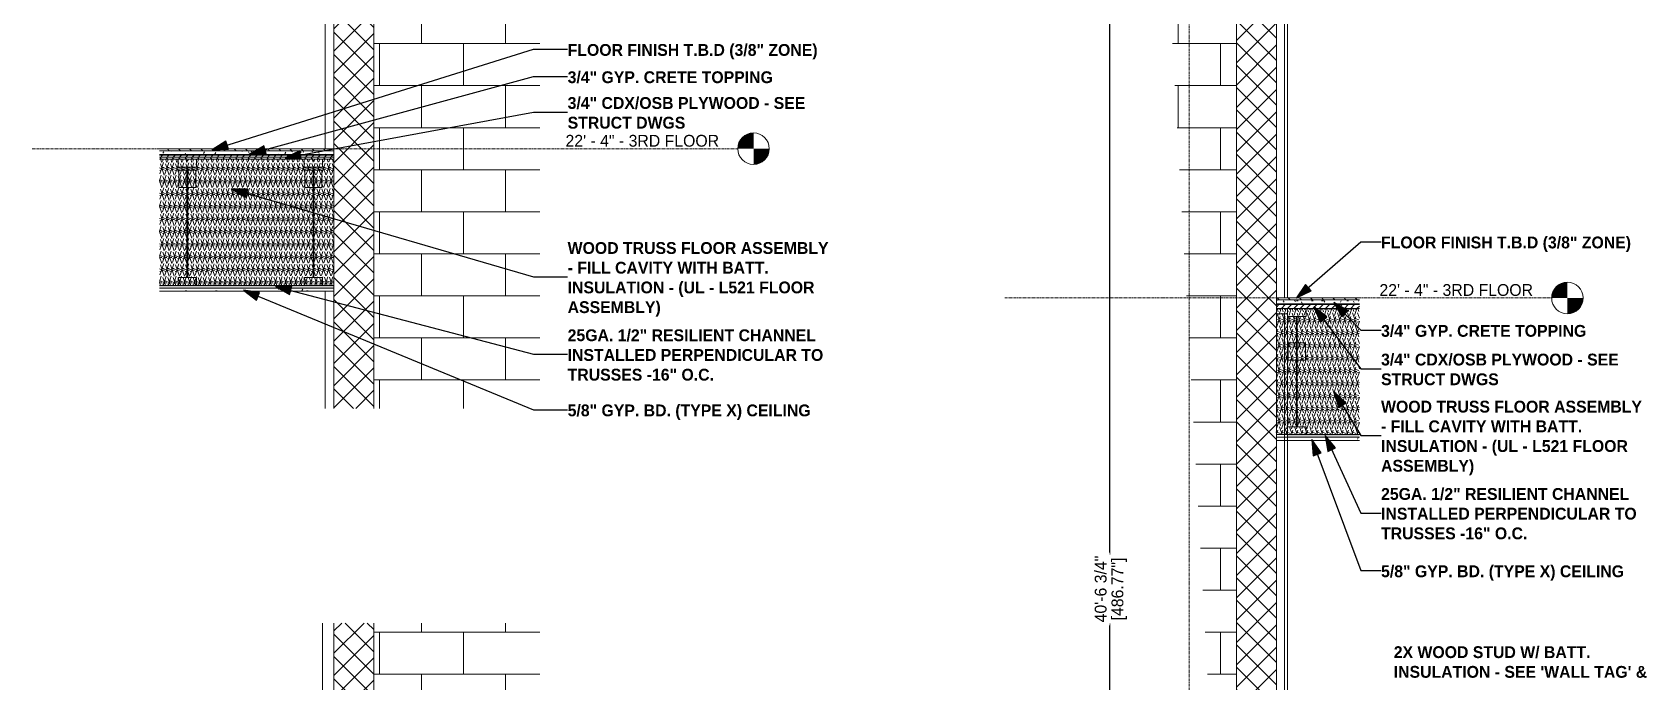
# Model space of a CAD drawing. Header units: inches. Extents: x 11710 to 12205, y -186 to 492.
# Drawn here: x 11897.9 to 12205.1, y 166.6 to 290.2 of the extents above; entities that cross this region are included whole.
import ezdxf

# ---------------------------------------------------------------- set-up
doc = ezdxf.new("R2010")
doc.units = ezdxf.units.IN
doc.header["$MEASUREMENT"] = 0
doc.linetypes.add('Grid Line 1_2_', pattern=[0.875, 0.5, -0.125, 0.125, -0.125])
for name, color, linetype, lineweight in [('0-3', 55, 'Continuous', 9), ('0-4', 50, 'Continuous', 5), ('A-ANNO-DIMS-1', 211, 'Continuous', 30), ('A-DOOR-1', 55, 'Continuous', 9), ('A-FLOR-2', 8, 'Continuous', 5), ('A-FLOR-3', 192, 'Continuous', 9), ('A-FLOR-4', 251, 'Continuous', 5), ('A-FLOR-LEVL', 51, 'Continuous', 9), ('A-FLOR-LEVL-1', 51, 'Grid Line 1_2_', 9), ('A-FLOR-MCUT-1', 51, 'Continuous', 9), ('A-FLOR-PATT-1', 252, 'Continuous', 9), ('A-WALL-1', 7, 'Continuous', 9), ('A-WALL-2', 250, 'Continuous', 18), ('A-WALL-PATT-1', 252, 'Continuous', 9), ('A-WALL-PATT-2', 55, 'Continuous', 9), ('G-ANNO-TEXT', 231, 'Continuous', 30), ('G-ANNO-TEXT-1', 231, 'Continuous', 9), ('I-WALL-2', 55, 'Continuous', 9), ('S-BEAM-2', 7, 'Continuous', 9), ('S-BEAM-3', 55, 'Continuous', 9), ('S-GRID-1', 1, 'Grid Line 1_2_', 9)]:
    doc.layers.add(name, color=color, linetype=linetype, lineweight=lineweight)
doc.styles.add('Century Gothic', font='ufonts.com_century-gothic.ttf', dxfattribs={"height": 2.25})
doc.styles.add('Century Gothic_B', font='GOTHICB.TTF', dxfattribs={"height": 2.25})
doc.dimstyles.new('OD__1_16__Tol__', dxfattribs={"dimscale": 12, "dimtxt": 2.349379, "dimasz": 0.25, "dimexe": 0.1875, "dimexo": 0.125, "dimgap": 0.03125, "dimtad": 1, "dimdec": 4, "dimrnd": 0.0625, "dimzin": 3, "dimdsep": 46, "dimlunit": 4, "dimtxsty": 'Century Gothic', "dimblk1": 'OBLIQUE', "dimblk2": 'OBLIQUE', "dimsah": 1, "dimcen": 0.09, "dimdle": 0.1875, "dimazin": 0, "dimtfac": 1, "dimtdec": 4, "dimtix": 1, "dimtmove": 0, "dimatfit": 3, "dimfxl": 1, "dimtvp": 1, "dimtfill": 1, "dimfrac": 2, "dimtolj": 1, "dimtzin": 0, "dimlwd": 30, "dimlwe": 30, "dimarcsym": 2})
pattern_1 = [(0, (11436.002, -152), (0, 8), []), (90, (11436.002, -152), (-8, 8), [8, -8])]
pattern_2 = [(45, (11023.755, 72), (-2.12132, 2.12132), []), (135, (11023.755, 72), (-2.12132, -2.12132), [])]

# ---------------------------------------------------------------- blocks, each defined once
blk = doc.blocks.new('HOLLOW METAL - STAIR DOOR 3-0 x 7-0-2638728-WALL SECTION - ELEVATOR - WEST WALL')
at = {"layer": 'A-DOOR-1'}
for p, q in [((11430.06, 163.66), (11429.57, 163.66)), ((11429.57, 162.87), (11430.06, 162.87))]:
    blk.add_line(p, q, dxfattribs=at)
at = {"layer": 'A-DOOR-1', "flags": 128}
for points in [[(11428.58, 163.27), (11428.58, 163.28), (11428.59, 163.3), (11428.59, 163.31), (11428.59, 163.33), (11428.59, 163.34), (11428.6, 163.36), (11428.6, 163.38), (11428.6, 163.39), (11428.61, 163.41), (11428.62, 163.42), (11428.62, 163.43), (11428.63, 163.45), (11428.64, 163.46), (11428.64, 163.48), (11428.65, 163.49), (11428.66, 163.5), (11428.67, 163.51), (11428.68, 163.53), (11428.69, 163.54), (11428.7, 163.55), (11428.72, 163.56), (11428.73, 163.57), (11428.74, 163.58), (11428.75, 163.59), (11428.77, 163.6), (11428.78, 163.61), (11428.79, 163.61), (11428.81, 163.62), (11428.82, 163.63), (11428.84, 163.63), (11428.85, 163.64), (11428.86, 163.64), (11428.88, 163.65), (11428.9, 163.65), (11428.91, 163.65), (11428.93, 163.66), (11428.94, 163.66), (11428.96, 163.66), (11428.97, 163.66)], [(11428.98, 162.87), (11428.96, 162.87), (11428.95, 162.87), (11428.93, 162.88), (11428.92, 162.88), (11428.9, 162.88), (11428.88, 162.88), (11428.87, 162.89), (11428.85, 162.89), (11428.84, 162.9), (11428.82, 162.9), (11428.81, 162.91), (11428.8, 162.92), (11428.78, 162.92), (11428.77, 162.93), (11428.76, 162.94), (11428.74, 162.95), (11428.73, 162.96), (11428.72, 162.97), (11428.71, 162.98), (11428.7, 162.99), (11428.68, 163), (11428.67, 163.02), (11428.66, 163.03), (11428.66, 163.04), (11428.65, 163.05), (11428.64, 163.07), (11428.63, 163.08), (11428.62, 163.1), (11428.62, 163.11), (11428.61, 163.12), (11428.61, 163.14), (11428.6, 163.15), (11428.6, 163.17), (11428.59, 163.18), (11428.59, 163.2), (11428.59, 163.22), (11428.59, 163.23), (11428.58, 163.25), (11428.58, 163.26)], [(11428.99, 163.66), (11428.99, 163.66), (11428.99, 163.66), (11429, 163.66), (11429.01, 163.66), (11429.02, 163.66), (11429.02, 163.66), (11429.03, 163.66), (11429.04, 163.66), (11429.06, 163.66), (11429.07, 163.66), (11429.08, 163.66), (11429.09, 163.66), (11429.11, 163.66), (11429.12, 163.66), (11429.14, 163.66), (11429.16, 163.66), (11429.17, 163.66), (11429.19, 163.66), (11429.21, 163.66), (11429.23, 163.66), (11429.25, 163.66), (11429.27, 163.66), (11429.29, 163.66), (11429.31, 163.66), (11429.33, 163.66), (11429.35, 163.66), (11429.38, 163.66), (11429.4, 163.66), (11429.42, 163.66), (11429.44, 163.66), (11429.47, 163.66), (11429.49, 163.66), (11429.51, 163.66), (11429.54, 163.66), (11429.56, 163.66), (11429.57, 163.66)], [(11429.57, 162.87), (11429.54, 162.87), (11429.52, 162.87), (11429.5, 162.87), (11429.47, 162.87), (11429.45, 162.87), (11429.43, 162.87), (11429.41, 162.87), (11429.38, 162.87), (11429.36, 162.87), (11429.34, 162.87), (11429.32, 162.87), (11429.3, 162.87), (11429.27, 162.87), (11429.25, 162.87), (11429.23, 162.87), (11429.22, 162.87), (11429.2, 162.87), (11429.18, 162.87), (11429.16, 162.87), (11429.14, 162.87), (11429.13, 162.87), (11429.11, 162.87), (11429.1, 162.87), (11429.08, 162.87), (11429.07, 162.87), (11429.06, 162.87), (11429.05, 162.87), (11429.04, 162.87), (11429.03, 162.87), (11429.02, 162.87), (11429.01, 162.87), (11429, 162.87), (11429, 162.87), (11428.99, 162.87), (11428.99, 162.87)]]:
    blk.add_lwpolyline(points, dxfattribs=at)
at = {"layer": 'A-DOOR-1'}
for start, end in [(0, 180), (180, 360)]:
    blk.add_arc((11428.98, 163.27), 0.394, start, end, dxfattribs=at)
blk = doc.blocks.new('CTR - 1st Phase -Stairs _ Elevators_rvt-2-WALL SECTION - ELEVATOR - WEST WALL')
at = {"layer": 'I-WALL-2'}
for p, q in [((11430.56, 268), (11430.56, 372.87)), ((11430.56, 218.59), (11430.56, 240.88)), ((11430.06, 123.64), (11430.06, 177.76))]:
    blk.add_line(p, q, dxfattribs=at)
at = {"layer": '0-3'}
blk.add_blockref('HOLLOW METAL - STAIR DOOR 3-0 x 7-0-2638728-WALL SECTION - ELEVATOR - WEST WALL', (0, 0), dxfattribs=at)
blk = doc.blocks.new('TRUSS - 24_-2435410-WALL SECTION - ELEVATOR - WEST WALL')
at = {"layer": 'S-BEAM-2'}
for p, q in [((11426.56, 266), (11426.56, 264.5)), ((11430.06, 266), (11426.56, 266)), ((11426.56, 264.5), (11430.06, 264.5)), ((11430.06, 264.5), (11430.06, 266)), ((11429.94, 263.9), (11426.69, 263.9)), ((11426.69, 263.9), (11426.69, 260.64)), ((11429.94, 260.64), (11429.94, 263.9)), ((11426.69, 260.64), (11429.94, 260.64)), ((11426.56, 243.5), (11426.56, 242)), ((11430.06, 243.5), (11426.56, 243.5)), ((11430.06, 242), (11430.06, 243.5)), ((11426.56, 242), (11430.06, 242))]:
    blk.add_line(p, q, dxfattribs=at)
at = {"layer": 'S-BEAM-3'}
for p, q in [((11428.38, 265.75), (11428.25, 265.75)), ((11428.25, 264.5), (11428.25, 243.5)), ((11428.38, 243.5), (11428.38, 264.5))]:
    blk.add_line(p, q, dxfattribs=at)
blk = doc.blocks.new('CTR - 1st Phase - Structure_rvt-2-WALL SECTION - ELEVATOR - WEST WALL')
at = {"layer": 'A-WALL-PATT-1'}
h = blk.add_hatch(dxfattribs=at)
h.set_pattern_fill('FP_12', color=256, style=0, pattern_type=2)
h.set_pattern_definition(pattern_2)
h.paths.add_polyline_path([(11436.84, 218.59), (11439.81, 218.59), (11439.81, 456), (11432.19, 456), (11432.19, 218.59), (11435.2, 218.59)], flags=0)
h = blk.add_hatch(dxfattribs=at)
h.set_pattern_fill('FP_12', color=256, style=0, pattern_type=2)
h.set_pattern_definition(pattern_2)
h.paths.add_polyline_path([(11439.81, -28.73), (11439.81, 177.76), (11432.19, 177.76), (11432.19, -28.73)], flags=0)
at = {"layer": 'A-WALL-PATT-2'}
h = blk.add_hatch(dxfattribs=at)
h.set_pattern_fill('FP_11', color=256, style=0, pattern_type=2)
h.set_pattern_definition(pattern_1)
h.paths.add_polyline_path([(11471.4, 218.59), (11471.4, 432), (11461.75, 432), (11461.75, 448), (11471.4, 448), (11471.4, 456), (11439.81, 456), (11439.81, 218.59), (11461.75, 218.59)], flags=0)
h = blk.add_hatch(dxfattribs=at)
h.set_pattern_fill('FP_11', color=256, style=0, pattern_type=2)
h.set_pattern_definition(pattern_1)
h.paths.add_polyline_path([(11471.4, -28.73), (11471.4, 177.76), (11439.81, 177.76), (11439.81, -28.73), (11440.19, -28.73)], flags=0)
at = {"layer": 'A-WALL-1'}
for p, q in [((11432.19, 456), (11432.19, 218.59)), ((11439.81, 218.59), (11439.81, 456)), ((11432.19, 177.76), (11432.19, -28.73)), ((11439.81, -28.73), (11439.81, 177.76))]:
    blk.add_line(p, q, dxfattribs=at)
at = {"layer": '0-3'}
for p in [(-24, 0), (0, 0)]:
    blk.add_blockref('TRUSS - 24_-2435410-WALL SECTION - ELEVATOR - WEST WALL', p, dxfattribs=at)
blk = doc.blocks.new('CTR - 1st Phase - Common Walls_rvt-3-WALL SECTION - ELEVATOR - EAST WALL')
at = {"layer": 'A-WALL-1'}
for p, q in [((11553.94, 368.61), (11551.81, 368.61)), ((11551.81, 368.61), (11551.81, 239.61)), ((11553.94, 239.61), (11553.94, 368.61)), ((11551.81, 239.61), (11553.94, 239.61)), ((11553.94, 236.61), (11551.81, 236.61)), ((11551.81, 236.61), (11551.81, 107.61)), ((11553.94, 107.61), (11553.94, 236.61)), ((11551.81, 107.61), (11553.94, 107.61))]:
    blk.add_line(p, q, dxfattribs=at)
at = {"layer": 'A-WALL-2'}
for p, q in [((11553.31, 239.61), (11553.31, 368.61)), ((11553.31, 107.61), (11553.31, 236.61))]:
    blk.add_line(p, q, dxfattribs=at)
blk = doc.blocks.new('TRUSS - 24_-2435598-WALL SECTION - ELEVATOR - EAST WALL')
at = {"layer": 'S-BEAM-2'}
for p, q in [((11557.44, 237.61), (11553.94, 237.61)), ((11553.94, 237.61), (11553.94, 236.11)), ((11557.44, 236.11), (11557.44, 237.61)), ((11553.94, 236.11), (11557.44, 236.11)), ((11557.31, 231.05), (11554.06, 231.05)), ((11554.06, 231.05), (11554.06, 227.8)), ((11557.31, 227.8), (11557.31, 231.05)), ((11554.06, 227.8), (11557.31, 227.8)), ((11557.44, 215.11), (11553.94, 215.11)), ((11553.94, 215.11), (11553.94, 213.61)), ((11557.44, 213.61), (11557.44, 215.11)), ((11553.94, 213.61), (11557.44, 213.61))]:
    blk.add_line(p, q, dxfattribs=at)
at = {"layer": 'S-BEAM-3'}
for p, q in [((11555.63, 237.36), (11555.75, 237.36)), ((11555.63, 215.11), (11555.63, 236.11)), ((11555.75, 236.11), (11555.75, 215.11))]:
    blk.add_line(p, q, dxfattribs=at)
blk = doc.blocks.new('CTR - 1st Phase - Structure_rvt-3-WALL SECTION - ELEVATOR - EAST WALL')
at = {"layer": 'A-WALL-PATT-1'}
h = blk.add_hatch(dxfattribs=at)
h.set_pattern_fill('FP_12', color=256, style=0, pattern_type=2)
h.set_pattern_definition(pattern_2)
h.paths.add_polyline_path([(11544.19, 91.61), (11551.81, 91.61), (11551.81, 427.61), (11544.19, 427.61), (11544.19, 91.61)], flags=0)
at = {"layer": 'A-WALL-PATT-2'}
h = blk.add_hatch(dxfattribs=at)
h.set_pattern_fill('FP_11', color=256, style=0, pattern_type=2)
h.set_pattern_definition(pattern_1)
edge = h.paths.add_edge_path(flags=0)
edge.add_line((11544.19, 69.18), (11544.19, 427.61))
edge.add_line((11544.19, 427.61), (11524.29, 427.61))
at = {"layer": 'A-WALL-1'}
for p, q in [((11544.19, 427.61), (11544.19, 91.61)), ((11551.81, 91.61), (11551.81, 427.61))]:
    blk.add_line(p, q, dxfattribs=at)
at = {"layer": '0-3'}
blk.add_blockref('TRUSS - 24_-2435598-WALL SECTION - ELEVATOR - EAST WALL', (0, 0), dxfattribs=at)
blk = doc.blocks.new('Level - Level Head - Circle-V2-WALL SECTION - ELEVATOR - WEST WALL')
at = {"layer": 'A-FLOR-LEVL'}
h = blk.add_hatch(color=256, dxfattribs=at)
edge = h.paths.add_edge_path(flags=0)
edge.add_line((11512.05, 268), (11509.05, 268))
edge.add_arc((11512.05, 268), 3, 90, 180, ccw=False)
edge.add_line((11512.05, 271), (11512.05, 268))
h = blk.add_hatch(color=256, dxfattribs=at)
edge = h.paths.add_edge_path(flags=0)
edge.add_line((11512.05, 265), (11512.05, 268))
edge.add_line((11512.05, 268), (11515.05, 268))
edge.add_arc((11512.05, 268), 3, -90, 0, ccw=False)
blk.add_circle((11512.05, 268), 3, dxfattribs=at)
blk = doc.blocks.new('Level - Level Head - Circle-50818-WALL SECTION - ELEVATOR - EAST WALL')
at = {"layer": 'A-FLOR-LEVL'}
h = blk.add_hatch(color=256, dxfattribs=at)
edge = h.paths.add_edge_path(flags=0)
edge.add_line((11607.18, 107.61), (11604.18, 107.61))
edge.add_arc((11607.18, 107.61), 3, 90, 180, ccw=False)
edge.add_line((11607.18, 110.61), (11607.18, 107.61))
h = blk.add_hatch(color=256, dxfattribs=at)
edge = h.paths.add_edge_path(flags=0)
edge.add_line((11607.18, 104.61), (11607.18, 107.61))
edge.add_line((11607.18, 107.61), (11610.18, 107.61))
edge.add_arc((11607.18, 107.61), 3, 270, 360, ccw=False)
blk.add_circle((11607.18, 107.61), 3, dxfattribs=at)
blk = doc.blocks.new('_Oblique')
at = {"color": 0, "linetype": 'ByBlock', "lineweight": -2}
blk.add_line((-0.5, -0.5), (0.5, 0.5), dxfattribs=at)
blk = doc.blocks.new('DIMBLOCK9-WALL SECTION - ELEVATOR - EAST WALL')
at = {"layer": 'A-ANNO-DIMS-1', "color": 0, "lineweight": 30, "transparency": 16777216}
for p, q in [((12125.57, 427.61), (12100.68, 427.61)), ((12102.93, 429.86), (12102.93, -61.41)), ((12103.55, -59.16), (12100.68, -59.16))]:
    blk.add_line(p, q, dxfattribs=at)
at = {"layer": 'Defpoints', "color": 0, "transparency": 16777216}
for p in [(12127.07, 427.61), (12102.93, -59.16), (12105.05, -59.16)]:
    blk.add_point(p, dxfattribs=at)
at = {"layer": 'A-ANNO-DIMS-1', "color": 0, "lineweight": 30, "transparency": 16777216, "xscale": 3, "yscale": 3, "zscale": 3}
for p, rotation in [((12102.93, 427.61), 90), ((12102.93, -59.16), 270)]:
    blk.add_blockref('_Oblique', p, dxfattribs=dict(at, rotation=rotation))
at = {"layer": 'A-ANNO-DIMS-1', "color": 0, "transparency": 16777216, "insert": (12101.25, 184.23), "char_height": 2.25, "attachment_point": 5, "rotation": 90, "style": 'Century Gothic', "bg_fill": 3, "box_fill_scale": 1.25, "bg_fill_color": 256, "bg_fill_true_color": 13158600, "bg_fill_transparency": 0}
blk.add_mtext('\\A1;40\'-6 3/4"', dxfattribs=at)
at = {"layer": 'A-ANNO-DIMS-1', "color": 0, "transparency": 16777216, "insert": (12104.76, 184.23), "char_height": 2.25, "attachment_point": 5, "rotation": 90, "style": 'Century Gothic', "bg_fill": 3, "box_fill_scale": 1.25, "bg_fill_color": 256, "bg_fill_true_color": 13158600, "bg_fill_transparency": 0}
blk.add_mtext('\\A1;[486.77"]', dxfattribs=at)

msp = doc.modelspace()

# ---------------------------------------------------------------- hatches: boundary and pattern name
at = {"layer": 'A-FLOR-2'}
for points in [[(11953.68991, 266.74999), (11955.31473, 266.74999), (11955.31473, 266.87501), (11922.12576, 266.87501), (11922.12576, 266.74999)], [(12136.192, 238.36102), (12150.47403, 238.36102), (12150.47403, 238.48604), (12134.692, 238.48603), (12134.692, 238.36102)]]:
    msp.add_hatch(color=256, dxfattribs=at).paths.add_polyline_path(points, flags=0)
at = {"layer": 'A-FLOR-4'}
for points in [[(11922.12576, 241.5), (11955.31473, 241.5), (11955.31473, 241.99999), (11922.12576, 241.99999), (11922.12576, 241.51144)], [(12136.817, 213.11103), (12150.47403, 213.11103), (12150.47403, 213.61102), (12136.817, 213.61102), (12136.817, 213.11291)]]:
    msp.add_hatch(color=256, dxfattribs=at).paths.add_polyline_path(points, flags=0)
at = {"layer": 'A-FLOR-PATT-1'}
h = msp.add_hatch(dxfattribs=at)
h.set_pattern_fill('FP_2', color=256, style=0, pattern_type=2)
h.set_pattern_definition([(135, (11546.8805, 72), (-1.06066, -1.06066), [])])
h.paths.add_polyline_path([(11955.31473, 267.62501), (11955.31473, 268.00001), (11922.12576, 268.00001), (11922.12576, 267.62501), (11953.69021, 267.62501)], flags=0)
h = msp.add_hatch(dxfattribs=at)
h.set_pattern_fill('FP_3', color=256, style=0, pattern_type=2)
h.set_pattern_definition([(0, (11546.8805, 72), (3.84, 0.96), [0.317, -2.563, 0.317, -2.563, -15.36]), (0, (11546.8805, 72), (3.84, 0.96), [-5.76, 0.317, -5.443, 0.317, -2.563, -6.72]), (0, (11546.8805, 72), (3.84, 0.96), [-14.4, 0.317, -1.603, 0.317, -4.483]), (120, (11548.3205, 72.48), (-2.7513844, 2.8455376), [0.317, -2.563, 0.317, -2.563, -15.36]), (120, (11548.3205, 72.48), (-2.7513844, 2.8455376), [-5.76, 0.317, -5.443, 0.317, -2.563, -6.72]), (120, (11548.3205, 72.48), (-2.7513844, 2.8455376), [-14.4, 0.317, -1.603, 0.317, -4.483]), (240, (11548.8005, 74.4), (-1.0886156, -3.8055376), [0.317, -2.563, 0.317, -2.563, -15.36]), (240, (11548.8005, 74.4), (-1.0886156, -3.8055376), [-5.76, 0.317, -5.443, 0.317, -2.563, -6.72]), (240, (11548.8005, 74.4), (-1.0886156, -3.8055376), [-14.4, 0.317, -1.603, 0.317, -4.483])])
h.paths.add_polyline_path([(11955.31473, 266.87501), (11955.31473, 267.62501), (11922.12576, 267.62501), (11922.12576, 266.87501), (11953.69021, 266.87501)], flags=0)
h = msp.add_hatch(dxfattribs=at)
h.set_pattern_fill('FP_4', color=256, style=0, pattern_type=2)
h.set_pattern_definition([(0, (11546.8805, 72), (0, 1.2), []), (315, (11546.8805, 72), (1.1992531, 0), [1.696, -1.696]), (45, (11546.8805, 72), (1.1992531, 0), [1.696, -1.696])])
h.paths.add_polyline_path([(11955.31473, 265.99999), (11955.31473, 266.74999), (11922.12576, 266.74999), (11922.12576, 265.99999), (11953.69021, 265.99999)], flags=0)
h = msp.add_hatch(dxfattribs=at)
h.set_pattern_fill('FP_1', color=256, style=0, pattern_type=2)
h.set_pattern_definition([(161.57, (11547.00052, 72.12), (-0.9603837, -0.00039918), [0, -6.83, 0.758, 0]), (18.43, (11546.76052, 72.12), (-0.9603837, 0.00039918), [0, -6.83, 0.758, 0]), (108.43, (11547.00052, 72.12), (0.47951018, -2.4005264), [2.276, -5.312]), (71.57, (11546.76052, 72.12), (0.47951018, 2.4005264), [2.276, -5.312])])
h.paths.add_polyline_path([(11955.31473, 241.99999), (11955.31473, 265.99999), (11922.12576, 265.99999), (11922.12576, 241.99999), (11953.69021, 241.99999)], flags=0)
h = msp.add_hatch(dxfattribs=at)
h.set_pattern_fill('FP_8', color=256, style=0, pattern_type=2)
h.set_pattern_definition([(0, (11546.8805, 72), (7.68, 1.92), [0.317, -5.443, 0.317, -5.443, -30.72]), (0, (11546.8805, 72), (7.68, 1.92), [-11.52, 0.317, -11.203, 0.317, -5.443, -13.44]), (0, (11546.8805, 72), (7.68, 1.92), [-28.8, 0.317, -3.523, 0.317, -9.283]), (120, (11549.7605, 72.96), (-5.502769, 5.691075), [0.317, -5.443, 0.317, -5.443, -30.72]), (120, (11549.7605, 72.96), (-5.502769, 5.691075), [-11.52, 0.317, -11.203, 0.317, -5.443, -13.44]), (120, (11549.7605, 72.96), (-5.502769, 5.691075), [-28.8, 0.317, -3.523, 0.317, -9.283]), (240, (11550.7205, 76.8), (-2.177231, -7.611075), [0.317, -5.443, 0.317, -5.443, -30.72]), (240, (11550.7205, 76.8), (-2.177231, -7.611075), [-11.52, 0.317, -11.203, 0.317, -5.443, -13.44]), (240, (11550.7205, 76.8), (-2.177231, -7.611075), [-28.8, 0.317, -3.523, 0.317, -9.283])])
h.paths.add_polyline_path([(11922.12576, 240.87499), (11955.31473, 240.87499), (11955.31473, 241.5), (11922.12576, 241.5), (11922.12576, 240.8893)], flags=0)
h = msp.add_hatch(dxfattribs=at)
h.set_pattern_fill('FP_2', color=256, style=0, pattern_type=2)
h.set_pattern_definition([(135, (11606.6326, 72), (-1.06066, -1.06066), [])])
h.paths.add_polyline_path([(12134.692, 239.23604), (12150.47403, 239.24652), (12150.47403, 239.61104), (12134.692, 239.61103)], flags=0)
h = msp.add_hatch(dxfattribs=at)
h.set_pattern_fill('FP_3', color=256, style=0, pattern_type=2)
h.set_pattern_definition([(0, (11606.6326, 72), (3.84, 0.96), [0.317, -2.563, 0.317, -2.563, -15.36]), (0, (11606.6326, 72), (3.84, 0.96), [-5.76, 0.317, -5.443, 0.317, -2.563, -6.72]), (0, (11606.6326, 72), (3.84, 0.96), [-14.4, 0.317, -1.603, 0.317, -4.483]), (120, (11608.0726, 72.48), (-2.7513844, 2.8455376), [0.317, -2.563, 0.317, -2.563, -15.36]), (120, (11608.0726, 72.48), (-2.7513844, 2.8455376), [-5.76, 0.317, -5.443, 0.317, -2.563, -6.72]), (120, (11608.0726, 72.48), (-2.7513844, 2.8455376), [-14.4, 0.317, -1.603, 0.317, -4.483]), (240, (11608.5526, 74.4), (-1.0886156, -3.8055376), [0.317, -2.563, 0.317, -2.563, -15.36]), (240, (11608.5526, 74.4), (-1.0886156, -3.8055376), [-5.76, 0.317, -5.443, 0.317, -2.563, -6.72]), (240, (11608.5526, 74.4), (-1.0886156, -3.8055376), [-14.4, 0.317, -1.603, 0.317, -4.483])])
h.paths.add_polyline_path([(12134.692, 238.48604), (12150.47403, 238.48604), (12150.47403, 239.23604), (12134.692, 239.23603)], flags=0)
h = msp.add_hatch(dxfattribs=at)
h.set_pattern_fill('FP_4', color=256, style=0, pattern_type=2)
h.set_pattern_definition([(0, (11606.6326, 72), (0, 1.2), []), (315, (11606.6326, 72), (1.1992531, 0), [1.696, -1.696]), (45, (11606.6326, 72), (1.1992531, 0), [1.696, -1.696])])
h.paths.add_polyline_path([(12134.692, 237.61102), (12150.47403, 237.61102), (12150.47403, 238.36102), (12134.692, 238.36101)], flags=0)
h = msp.add_hatch(dxfattribs=at)
h.set_pattern_fill('FP_1', color=256, style=0, pattern_type=2)
h.set_pattern_definition([(161.57, (11606.7526, 72.12), (-0.9603837, -0.00039918), [0, -6.83, 0.758, 0]), (18.43, (11606.5126, 72.12), (-0.9603837, 0.00039918), [0, -6.83, 0.758, 0]), (108.43, (11606.7526, 72.12), (0.47951018, -2.4005264), [2.276, -5.312]), (71.57, (11606.5126, 72.12), (0.47951018, 2.4005264), [2.276, -5.312])])
h.paths.add_polyline_path([(12150.47403, 213.61102), (12150.47403, 237.61102), (12134.692, 237.61074), (12134.692, 213.61102)], flags=0)
h = msp.add_hatch(dxfattribs=at)
h.set_pattern_fill('FP_8', color=256, style=0, pattern_type=2)
h.set_pattern_definition([(0, (11606.6326, 72), (7.68, 1.92), [0.317, -5.443, 0.317, -5.443, -30.72]), (0, (11606.6326, 72), (7.68, 1.92), [-11.52, 0.317, -11.203, 0.317, -5.443, -13.44]), (0, (11606.6326, 72), (7.68, 1.92), [-28.8, 0.317, -3.523, 0.317, -9.283]), (120, (11609.5126, 72.96), (-5.502769, 5.691075), [0.317, -5.443, 0.317, -5.443, -30.72]), (120, (11609.5126, 72.96), (-5.502769, 5.691075), [-11.52, 0.317, -11.203, 0.317, -5.443, -13.44]), (120, (11609.5126, 72.96), (-5.502769, 5.691075), [-28.8, 0.317, -3.523, 0.317, -9.283]), (240, (11610.4726, 76.8), (-2.177231, -7.611075), [0.317, -5.443, 0.317, -5.443, -30.72]), (240, (11610.4726, 76.8), (-2.177231, -7.611075), [-11.52, 0.317, -11.203, 0.317, -5.443, -13.44]), (240, (11610.4726, 76.8), (-2.177231, -7.611075), [-28.8, 0.317, -3.523, 0.317, -9.283])])
h.paths.add_polyline_path([(12136.817, 212.48602), (12150.47403, 212.48602), (12150.47403, 213.11103), (12136.817, 213.10867), (12136.817, 213.02687)], flags=0)
at = {"layer": 'G-ANNO-TEXT'}
for points in [[(11932.17432, 267.7696), (11935.27745, 267.89914), (11934.79693, 269.43335)], [(11939.32747, 267.0177), (11942.43327, 267.03084), (11942.0106, 268.58198)], [(11946.03263, 266.24023), (11949.12861, 265.9931), (11948.8374, 267.5742)], [(11935.84294, 260.38308), (11938.49754, 258.77086), (11938.94801, 260.31415)], [(11938.10284, 241.06135), (11940.57118, 239.17629), (11941.18301, 240.66301)], [(11944.201, 241.8181), (11946.89741, 240.27683), (11947.3068, 241.83153)], [(12138.51806, 239.60605), (12141.30429, 240.97831), (12140.24488, 242.18757)], [(12141.81495, 237.92117), (12142.98113, 235.04259), (12144.26418, 236.01133)], [(12145.62771, 238.75277), (12147.12989, 236.03438), (12148.28783, 237.14967)], [(12145.65351, 221.77505), (12146.52129, 218.79291), (12147.8961, 219.62633)], [(12141.39011, 212.66766), (12141.68765, 209.57612), (12143.19356, 210.13908)], [(12143.94291, 213.46819), (12144.46179, 210.40601), (12145.92336, 211.07571)]]:
    msp.add_hatch(color=256, dxfattribs=at).paths.add_polyline_path(points, flags=0)

# ---------------------------------------------------------------- linework, layer by layer
at = {"layer": 'A-FLOR-3'}
for p, q in [((11955.31491, 268), (11922.1256, 268)), ((11955.31491, 240.875), (11955.31491, 268)), ((11922.1256, 240.875), (11955.31491, 240.875)), ((12150.47422, 239.61103), (12134.692, 239.61103)), ((12134.692, 239.61103), (12134.692, 212.48603)), ((12134.692, 212.48603), (12150.47422, 212.48603))]:
    msp.add_line(p, q, dxfattribs=at)
at = {"layer": 'A-FLOR-LEVL-1'}
for p, q in [((11897.9381, 268), (12032.17836, 268)), ((12082.97637, 239.61103), (12187.06013, 239.61103))]:
    msp.add_line(p, q, dxfattribs=at)
at = {"layer": 'A-FLOR-MCUT-1'}
for p, q in [((11955.31491, 267.625), (11922.1256, 267.625)), ((11955.31491, 266.875), (11922.1256, 266.875)), ((11955.31491, 266.75), (11922.1256, 266.75)), ((11955.31491, 266), (11922.1256, 266)), ((11955.31491, 242), (11922.1256, 242)), ((11955.31491, 241.5), (11922.1256, 241.5)), ((12150.47422, 239.23603), (12134.692, 239.23603)), ((12150.47422, 238.48603), (12134.692, 238.48603)), ((12150.47422, 238.36103), (12134.692, 238.36103)), ((12150.47422, 237.61103), (12134.692, 237.61103)), ((12150.47422, 213.61103), (12134.692, 213.61103)), ((12150.47422, 213.11103), (12134.692, 213.11103))]:
    msp.add_line(p, q, dxfattribs=at)
at = {"layer": 'G-ANNO-TEXT'}
for p, q in [((11932.17432, 267.7696), (11993.31696, 286.91938)), ((11993.31696, 286.91938), (11999.80948, 286.91938)), ((11939.32747, 267.0177), (11993.31696, 281.72923)), ((11993.31696, 281.72923), (11999.80948, 281.72923)), ((11946.03263, 266.24023), (11993.31696, 274.94942)), ((11993.31696, 274.94942), (11999.80948, 274.94942)), ((11934.79693, 269.43335), (11932.17432, 267.7696)), ((11932.17432, 267.7696), (11935.27745, 267.89914)), ((11935.27745, 267.89914), (11934.79693, 269.43335)), ((11942.0106, 268.58198), (11939.32747, 267.0177)), ((11942.43327, 267.03084), (11942.0106, 268.58198)), ((11948.8374, 267.5742), (11946.03263, 266.24023)), ((11949.12861, 265.9931), (11948.8374, 267.5742)), ((11939.32747, 267.0177), (11942.43327, 267.03084)), ((11946.03263, 266.24023), (11949.12861, 265.9931)), ((11935.84294, 260.38308), (11938.49754, 258.77086)), ((11938.94801, 260.31415), (11935.84294, 260.38308)), ((11935.84294, 260.38308), (11993.31696, 243.60732)), ((11938.49754, 258.77086), (11938.94801, 260.31415)), ((12138.51806, 239.60605), (12150.7136, 250.29031)), ((12150.7136, 250.29031), (12154.59224, 250.29031)), ((11993.31696, 243.60732), (11999.80948, 243.60732)), ((11938.10284, 241.06135), (11940.57118, 239.17629)), ((11941.18301, 240.66301), (11938.10284, 241.06135)), ((11938.10284, 241.06135), (11993.31696, 218.339)), ((11940.57118, 239.17629), (11941.18301, 240.66301)), ((11947.3068, 241.83153), (11944.201, 241.8181)), ((11944.201, 241.8181), (11946.89741, 240.27683)), ((11944.201, 241.8181), (11993.31696, 228.88474)), ((11946.89741, 240.27683), (11947.3068, 241.83153)), ((12140.24488, 242.18757), (12138.51806, 239.60605)), ((12138.51806, 239.60605), (12141.30429, 240.97831)), ((12141.30429, 240.97831), (12140.24488, 242.18757)), ((12141.81495, 237.92117), (12142.98113, 235.04259)), ((12144.26418, 236.01133), (12141.81495, 237.92117)), ((12141.81495, 237.92117), (12150.7136, 226.13536)), ((12145.62771, 238.75277), (12147.12989, 236.03438)), ((12148.28783, 237.14967), (12145.62771, 238.75277)), ((12145.62771, 238.75277), (12150.7136, 233.47238)), ((12147.12989, 236.03438), (12148.28783, 237.14967)), ((12142.98113, 235.04259), (12144.26418, 236.01133)), ((12150.7136, 233.47238), (12154.59224, 233.47238)), ((11993.31696, 228.88474), (11999.80948, 228.88474)), ((12150.7136, 226.13536), (12154.59224, 226.13536)), ((12145.65351, 221.77505), (12146.52129, 218.79291)), ((12147.8961, 219.62633), (12145.65351, 221.77505)), ((12145.65351, 221.77505), (12150.7136, 213.42793)), ((11993.31696, 218.339), (11999.80948, 218.339)), ((12146.52129, 218.79291), (12147.8961, 219.62633)), ((12141.39011, 212.66766), (12141.68765, 209.57612)), ((12143.19356, 210.13908), (12141.39011, 212.66766)), ((12141.39011, 212.66766), (12150.7136, 187.7276)), ((12143.94291, 213.46819), (12144.46179, 210.40601)), ((12145.92336, 211.07571), (12143.94291, 213.46819)), ((12143.94291, 213.46819), (12150.7136, 198.69153)), ((12150.7136, 213.42793), (12154.59224, 213.42793)), ((12141.68765, 209.57612), (12143.19356, 210.13908)), ((12144.46179, 210.40601), (12145.92336, 211.07571)), ((12150.7136, 198.69153), (12154.59224, 198.69153)), ((12150.7136, 187.7276), (12154.59224, 187.7276))]:
    msp.add_line(p, q, dxfattribs=at)
at = {"layer": 'S-GRID-1'}
msp.add_line((12118.067, -66.99564), (12118.067, 400.28264), dxfattribs=at)

# ---------------------------------------------------------------- block references
at = {"layer": '0-4'}
for name, p in [('CTR - 1st Phase - Structure_rvt-2-WALL SECTION - ELEVATOR - WEST WALL', (523.12552, 0)), ('CTR - 1st Phase - Structure_rvt-3-WALL SECTION - ELEVATOR - EAST WALL', (582.8776, 0)), ('CTR - 1st Phase -Stairs _ Elevators_rvt-2-WALL SECTION - ELEVATOR - WEST WALL', (523.12552, 0)), ('CTR - 1st Phase - Common Walls_rvt-3-WALL SECTION - ELEVATOR - EAST WALL', (582.8776, 0))]:
    msp.add_blockref(name, p, dxfattribs=at)
at = {"layer": 'A-FLOR-LEVL'}
for name, p in [('Level - Level Head - Circle-V2-WALL SECTION - ELEVATOR - WEST WALL', (523.12552, 0)), ('Level - Level Head - Circle-50818-WALL SECTION - ELEVATOR - EAST WALL', (582.8776, 132))]:
    msp.add_blockref(name, p, dxfattribs=at)

# ---------------------------------------------------------------- texts
at = {"layer": 'A-FLOR-LEVL', "char_height": 2.25, "width": 36.28425, "attachment_point": 1, "style": 'Century Gothic'}
for insert in [(11999.3975, 270.6377), (12154.27927, 242.24872)]:
    msp.add_mtext('22\' - 4" - 3RD FLOOR', dxfattribs=dict(at, insert=insert))
at = {"layer": 'G-ANNO-TEXT-1', "char_height": 2.25, "attachment_point": 1, "style": 'Century Gothic_B'}
for s, insert, width in [('FLOOR FINISH T.B.D (3/8" ZONE)', (11999.80948, 287.91997), 57.267), ('3/4" GYP. CRETE TOPPING', (11999.80948, 282.72982), 47.04075), ('3/4" CDX/OSB PLYWOOD - SEE', (11999.80948, 277.8256), 56.2065), ('STRUCT DWGS', (11999.80948, 274.0756), 25.6035), ('WOOD TRUSS FLOOR ASSEMBLY', (11999.80948, 250.23469), 57.49425), ('FLOOR FINISH T.B.D (3/8" ZONE)', (12154.59224, 251.2909), 57.267), ('- FILL CAVITY WITH BATT.', (11999.80948, 246.48469), 43.935), ('INSULATION - (UL - L521 FLOOR', (11999.80948, 242.73469), 56.43375), ('ASSEMBLY)', (11999.80948, 238.98469), 20.301), ('25GA. 1/2" RESILIENT CHANNEL', (11999.80948, 233.63651), 56.964), ('3/4" GYP. CRETE TOPPING', (12154.59224, 234.47297), 47.04075), ('INSTALLED PERPENDICULAR TO', (11999.80948, 229.88651), 55.2975), ('3/4" CDX/OSB PLYWOOD - SEE', (12154.59224, 229.01154), 56.2065), ('TRUSSES -16" O.C.', (11999.80948, 226.13651), 32.421), ('STRUCT DWGS', (12154.59224, 225.26154), 25.6035), ('5/8" GYP. BD. (TYPE X) CEILING', (11999.80948, 219.33959), 56.58525), ('WOOD TRUSS FLOOR ASSEMBLY', (12154.59224, 220.05529), 57.49425), ('- FILL CAVITY WITH BATT.', (12154.59224, 216.30529), 43.935), ('INSULATION - (UL - L521 FLOOR', (12154.59224, 212.55529), 56.43375), ('ASSEMBLY)', (12154.59224, 208.80529), 20.301), ('25GA. 1/2" RESILIENT CHANNEL', (12154.59224, 203.4433), 56.964), ('INSTALLED PERPENDICULAR TO', (12154.59224, 199.6933), 55.2975), ('TRUSSES -16" O.C.', (12154.59224, 195.9433), 32.421), ('5/8" GYP. BD. (TYPE X) CEILING', (12154.59224, 188.72819), 56.58525), ('2X WOOD STUD W/ BATT.', (12157.00474, 173.34583), 45.2985), ("INSULATION - SEE 'WALL TAG' &", (12157.00474, 169.59583), 56.58525)]:
    msp.add_mtext(s, dxfattribs=dict(at, insert=insert, width=width))

# ---------------------------------------------------------------- next in the draw order: dimensions: what is measured, and where the dimension line sits
at = {"layer": 'A-ANNO-DIMS-1'}
dim = msp.add_linear_dim(base=(12102.93218, -59.16006), p1=(12127.067, 427.61103), p2=(12105.0535, -59.16006), angle=90, dimstyle='OD__1_16__Tol__', override={"dimpost": '<>\\X', "dimfxl": 487.2686}, dxfattribs=at)
dim.commit()
dim.dimension.update_dxf_attribs({"geometry": 'DIMBLOCK9-WALL SECTION - ELEVATOR - EAST WALL', "text_midpoint": (12102.93218, 184.22548)})

doc.saveas('drawing.dxf')
